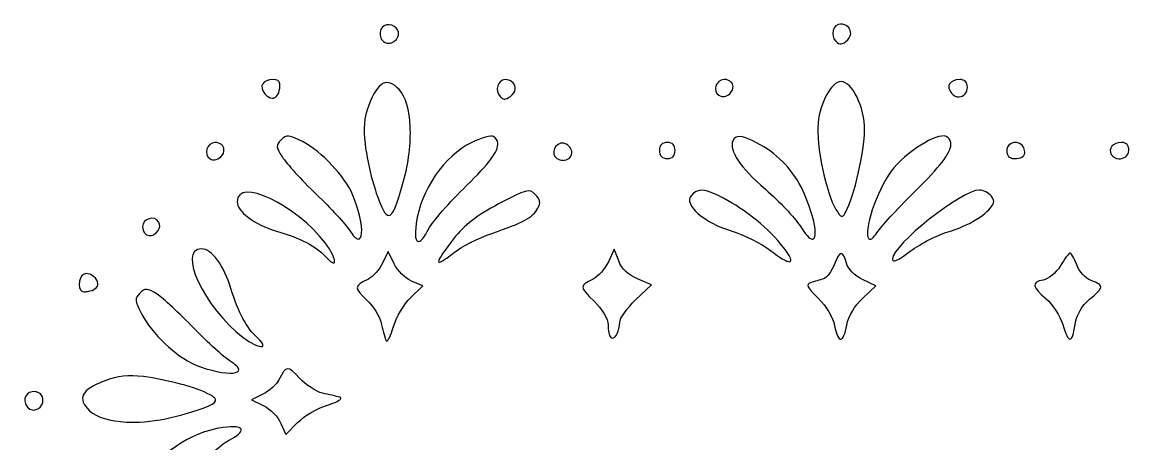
# Model space of a CAD drawing. Header units: centimetres. Extents: x -10 to 10, y -12.4 to 12.4.
# Drawn here: x -9.279 to -5.736, y -9.574 to -8.223 of the extents above; entities that cross this region are included whole.
import ezdxf

# ---------------------------------------------------------------- set-up
doc = ezdxf.new("R2010")
doc.units = ezdxf.units.CM
doc.header["$MEASUREMENT"] = 0
doc.layers.add('Layer 1', color=7, linetype='Continuous')

msp = doc.modelspace()

# ---------------------------------------------------------------- linework, layer by layer
at = {"layer": 'Layer 1', "color": 37, "lineweight": 25}
for points, knots in [([(-8.07457, -8.25463), (-8.07402, -8.25757), (-8.07394, -8.26129), (-8.07457, -8.26455), (-8.07457, -8.26455), (-8.07737, -8.27909), (-8.08896, -8.28812), (-8.10103, -8.29018), (-8.10103, -8.29018), (-8.1131, -8.29224), (-8.12574, -8.28682), (-8.1308, -8.27364), (-8.1308, -8.27364), (-8.13518, -8.26224), (-8.13407, -8.24715), (-8.12667, -8.23974), (-8.12667, -8.23974), (-8.10983, -8.2229), (-8.07846, -8.23402), (-8.07458, -8.25462), (-8.07458, -8.25462), (-8.07458, -8.25462), (-8.07457, -8.25463), (-8.07457, -8.25463)], [0, 0, 0, 0, 0.1428571, 0.1428571, 0.1428571, 0.1428571, 0.2857143, 0.2857143, 0.2857143, 0.2857143, 0.4285714, 0.4285714, 0.4285714, 0.4285714, 0.5714286, 0.5714286, 0.5714286, 0.5714286, 0.7142857, 0.7142857, 0.7142857, 0.7142857, 1, 1, 1, 1]), ([(-6.6268, -8.25463), (-6.62572, -8.26267), (-6.62852, -8.27207), (-6.6359, -8.27943), (-6.6359, -8.27943), (-6.64401, -8.28754), (-6.65132, -8.29189), (-6.6574, -8.29266), (-6.6574, -8.29266), (-6.66347, -8.29343), (-6.66875, -8.2904), (-6.67476, -8.28439), (-6.67476, -8.28439), (-6.69299, -8.26616), (-6.68244, -8.22899), (-6.65905, -8.22899), (-6.65905, -8.22899), (-6.641, -8.22899), (-6.62861, -8.24123), (-6.6268, -8.25462), (-6.6268, -8.25462), (-6.6268, -8.25462), (-6.6268, -8.25463), (-6.6268, -8.25463)], [0, 0, 0, 0, 0.1428571, 0.1428571, 0.1428571, 0.1428571, 0.2857143, 0.2857143, 0.2857143, 0.2857143, 0.4285714, 0.4285714, 0.4285714, 0.4285714, 0.5714286, 0.5714286, 0.5714286, 0.5714286, 0.7142857, 0.7142857, 0.7142857, 0.7142857, 1, 1, 1, 1]), ([(-8.45408, -8.42083), (-8.45371, -8.42436), (-8.45331, -8.42978), (-8.45408, -8.43489), (-8.45408, -8.43489), (-8.45723, -8.45632), (-8.46685, -8.46694), (-8.47888, -8.46631), (-8.47888, -8.46631), (-8.48609, -8.46593), (-8.49434, -8.46153), (-8.50203, -8.45225), (-8.50203, -8.45225), (-8.52164, -8.42862), (-8.50882, -8.40677), (-8.47557, -8.40677), (-8.47557, -8.40677), (-8.4614, -8.40677), (-8.45523, -8.41024), (-8.45407, -8.42083), (-8.45407, -8.42083), (-8.45407, -8.42083), (-8.45408, -8.42083), (-8.45408, -8.42083)], [0, 0, 0, 0, 0.1428571, 0.1428571, 0.1428571, 0.1428571, 0.2857143, 0.2857143, 0.2857143, 0.2857143, 0.4285714, 0.4285714, 0.4285714, 0.4285714, 0.5714286, 0.5714286, 0.5714286, 0.5714286, 0.7142857, 0.7142857, 0.7142857, 0.7142857, 1, 1, 1, 1]), ([(-8.03654, -8.55725), (-8.03419, -8.60994), (-8.04122, -8.6735), (-8.05886, -8.73584), (-8.05886, -8.73584), (-8.08001, -8.81059), (-8.0926, -8.84226), (-8.10516, -8.8425), (-8.10516, -8.8425), (-8.11087, -8.84263), (-8.11698, -8.83622), (-8.12335, -8.82431), (-8.12335, -8.82431), (-8.14624, -8.78153), (-8.1719, -8.68722), (-8.18123, -8.61264), (-8.18123, -8.61264), (-8.18752, -8.56229), (-8.18476, -8.53035), (-8.16883, -8.48862), (-8.16883, -8.48862), (-8.13988, -8.41284), (-8.11098, -8.39762), (-8.07209, -8.43901), (-8.07209, -8.43901), (-8.05062, -8.46186), (-8.0389, -8.50456), (-8.03654, -8.55725)], [0, 0, 0, 0, 0.125, 0.125, 0.125, 0.125, 0.25, 0.25, 0.25, 0.25, 0.375, 0.375, 0.375, 0.375, 0.5, 0.5, 0.5, 0.5, 0.625, 0.625, 0.625, 0.625, 0.75, 0.75, 0.75, 0.75, 1, 1, 1, 1]), ([(-7.70085, -8.43157), (-7.69976, -8.43961), (-7.70258, -8.44819), (-7.70995, -8.45555), (-7.70995, -8.45555), (-7.71806, -8.46366), (-7.72537, -8.46783), (-7.73145, -8.46878), (-7.73145, -8.46878), (-7.73297, -8.46902), (-7.73411, -8.46979), (-7.73558, -8.46961), (-7.73558, -8.46961), (-7.74001, -8.46908), (-7.7443, -8.46585), (-7.74881, -8.46134), (-7.74881, -8.46134), (-7.76704, -8.44311), (-7.7565, -8.40677), (-7.7331, -8.40677), (-7.7331, -8.40677), (-7.71505, -8.40677), (-7.70266, -8.41818), (-7.70085, -8.43157)], [0, 0, 0, 0, 0.1428571, 0.1428571, 0.1428571, 0.1428571, 0.2857143, 0.2857143, 0.2857143, 0.2857143, 0.4285714, 0.4285714, 0.4285714, 0.4285714, 0.5714286, 0.5714286, 0.5714286, 0.5714286, 0.7142857, 0.7142857, 0.7142857, 0.7142857, 1, 1, 1, 1]), ([(-7.00301, -8.42909), (-7.00261, -8.43642), (-7.00638, -8.44487), (-7.01376, -8.45224), (-7.01376, -8.45224), (-7.01919, -8.45767), (-7.02436, -8.46036), (-7.0303, -8.46134), (-7.0303, -8.46134), (-7.03624, -8.46232), (-7.04296, -8.46063), (-7.04849, -8.45721), (-7.04849, -8.45721), (-7.07, -8.44391), (-7.05774, -8.40677), (-7.03195, -8.40677), (-7.03195, -8.40677), (-7.01461, -8.40677), (-7.00368, -8.41688), (-7.00301, -8.42909)], [0, 0, 0, 0, 0.1666667, 0.1666667, 0.1666667, 0.1666667, 0.3333333, 0.3333333, 0.3333333, 0.3333333, 0.5, 0.5, 0.5, 0.5, 0.6666667, 0.6666667, 0.6666667, 0.6666667, 1, 1, 1, 1]), ([(-6.58215, -8.56883), (-6.58215, -8.63598), (-6.61603, -8.78361), (-6.64251, -8.83093), (-6.64251, -8.83093), (-6.64668, -8.83838), (-6.64962, -8.84351), (-6.65243, -8.84499), (-6.65243, -8.84499), (-6.65336, -8.84548), (-6.65471, -8.84526), (-6.65574, -8.84499), (-6.65574, -8.84499), (-6.65992, -8.84393), (-6.66515, -8.83646), (-6.67393, -8.82267), (-6.67393, -8.82267), (-6.70539, -8.77325), (-6.73781, -8.61677), (-6.73098, -8.54568), (-6.73098, -8.54568), (-6.72462, -8.47945), (-6.68802, -8.41339), (-6.65739, -8.41339), (-6.65739, -8.41339), (-6.62176, -8.41339), (-6.58215, -8.49434), (-6.58215, -8.56883)], [0, 0, 0, 0, 0.125, 0.125, 0.125, 0.125, 0.25, 0.25, 0.25, 0.25, 0.375, 0.375, 0.375, 0.375, 0.5, 0.5, 0.5, 0.5, 0.625, 0.625, 0.625, 0.625, 0.75, 0.75, 0.75, 0.75, 1, 1, 1, 1]), ([(-6.25308, -8.43075), (-6.25308, -8.44986), (-6.26554, -8.46147), (-6.27954, -8.46217), (-6.27954, -8.46217), (-6.28794, -8.46259), (-6.29719, -8.45922), (-6.30434, -8.45059), (-6.30434, -8.45059), (-6.3229, -8.42823), (-6.30974, -8.40677), (-6.27788, -8.40677), (-6.27788, -8.40677), (-6.26224, -8.40677), (-6.25308, -8.4155), (-6.25308, -8.43075)], [0, 0, 0, 0, 0.2, 0.2, 0.2, 0.2, 0.4, 0.4, 0.4, 0.4, 0.6, 0.6, 0.6, 0.6, 1, 1, 1, 1]), ([(-6.30599, -8.61513), (-6.30755, -8.64334), (-6.34274, -8.68782), (-6.41678, -8.76065), (-6.41678, -8.76065), (-6.46977, -8.81277), (-6.52402, -8.87164), (-6.53832, -8.89211), (-6.53832, -8.89211), (-6.55044, -8.90946), (-6.55845, -8.91796), (-6.56395, -8.91857), (-6.56395, -8.91857), (-6.56726, -8.91894), (-6.56941, -8.91629), (-6.57139, -8.91113), (-6.57139, -8.91113), (-6.58413, -8.87792), (-6.53367, -8.74207), (-6.48871, -8.68954), (-6.48871, -8.68954), (-6.43465, -8.62638), (-6.33674, -8.57114), (-6.3159, -8.59197), (-6.3159, -8.59197), (-6.30953, -8.59835), (-6.30546, -8.60572), (-6.30598, -8.61512), (-6.30598, -8.61512), (-6.30598, -8.61512), (-6.30599, -8.61513), (-6.30599, -8.61513)], [0, 0, 0, 0, 0.1111111, 0.1111111, 0.1111111, 0.1111111, 0.2222222, 0.2222222, 0.2222222, 0.2222222, 0.3333333, 0.3333333, 0.3333333, 0.3333333, 0.4444444, 0.4444444, 0.4444444, 0.4444444, 0.5555556, 0.5555556, 0.5555556, 0.5555556, 0.6666667, 0.6666667, 0.6666667, 0.6666667, 0.7777778, 0.7777778, 0.7777778, 0.7777778, 1, 1, 1, 1]), ([(-8.19198, -8.89873), (-8.19309, -8.91111), (-8.19706, -8.91852), (-8.20356, -8.91775), (-8.20356, -8.91775), (-8.21004, -8.91697), (-8.21949, -8.90777), (-8.23085, -8.88964), (-8.23085, -8.88964), (-8.24277, -8.87059), (-8.29074, -8.81905), (-8.33751, -8.77388), (-8.33751, -8.77388), (-8.38428, -8.72871), (-8.43319, -8.67517), (-8.44582, -8.65564), (-8.44582, -8.65564), (-8.46641, -8.62382), (-8.46724, -8.61753), (-8.44995, -8.60024), (-8.44995, -8.60024), (-8.43267, -8.58296), (-8.42437, -8.58405), (-8.37967, -8.60685), (-8.37967, -8.60685), (-8.32074, -8.63691), (-8.24517, -8.71743), (-8.22092, -8.77552), (-8.22092, -8.77552), (-8.19957, -8.82667), (-8.18974, -8.87396), (-8.19198, -8.89872), (-8.19198, -8.89872), (-8.19198, -8.89872), (-8.19198, -8.89873), (-8.19198, -8.89873)], [0, 0, 0, 0, 0.1, 0.1, 0.1, 0.1, 0.2, 0.2, 0.2, 0.2, 0.3, 0.3, 0.3, 0.3, 0.4, 0.4, 0.4, 0.4, 0.5, 0.5, 0.5, 0.5, 0.6, 0.6, 0.6, 0.6, 0.7, 0.7, 0.7, 0.7, 0.8, 0.8, 0.8, 0.8, 1, 1, 1, 1]), ([(-7.75624, -8.61017), (-7.7537, -8.63567), (-7.78525, -8.67754), (-7.85629, -8.7466), (-7.85629, -8.7466), (-7.91093, -8.79972), (-7.96546, -8.86235), (-7.97701, -8.88468), (-7.97701, -8.88468), (-7.99057, -8.9109), (-8.0015, -8.92428), (-8.00926, -8.92519), (-8.00926, -8.92519), (-8.01924, -8.92636), (-8.02282, -8.90671), (-8.01753, -8.86814), (-8.01753, -8.86814), (-8.00295, -8.76181), (-7.92823, -8.65134), (-7.83976, -8.60852), (-7.83976, -8.60852), (-7.80883, -8.59355), (-7.77744, -8.58509), (-7.77031, -8.5895), (-7.77031, -8.5895), (-7.76208, -8.59459), (-7.75709, -8.60167), (-7.75625, -8.61017), (-7.75625, -8.61017), (-7.75625, -8.61017), (-7.75624, -8.61017), (-7.75624, -8.61017)], [0, 0, 0, 0, 0.1111111, 0.1111111, 0.1111111, 0.1111111, 0.2222222, 0.2222222, 0.2222222, 0.2222222, 0.3333333, 0.3333333, 0.3333333, 0.3333333, 0.4444444, 0.4444444, 0.4444444, 0.4444444, 0.5555556, 0.5555556, 0.5555556, 0.5555556, 0.6666667, 0.6666667, 0.6666667, 0.6666667, 0.7777778, 0.7777778, 0.7777778, 0.7777778, 1, 1, 1, 1]), ([(-7.51977, -8.6358), (-7.51674, -8.65154), (-7.52808, -8.66359), (-7.54292, -8.66557), (-7.54292, -8.66557), (-7.54506, -8.66585), (-7.54647, -8.6657), (-7.54871, -8.66557), (-7.54871, -8.66557), (-7.55468, -8.66523), (-7.561, -8.66342), (-7.5669, -8.65978), (-7.5669, -8.65978), (-7.58983, -8.6456), (-7.57238, -8.6058), (-7.5454, -8.611), (-7.5454, -8.611), (-7.5333, -8.61333), (-7.52193, -8.6246), (-7.51977, -8.6358)], [0, 0, 0, 0, 0.1666667, 0.1666667, 0.1666667, 0.1666667, 0.3333333, 0.3333333, 0.3333333, 0.3333333, 0.5, 0.5, 0.5, 0.5, 0.6666667, 0.6666667, 0.6666667, 0.6666667, 1, 1, 1, 1]), ([(-6.74008, -8.89542), (-6.73982, -8.90729), (-6.74209, -8.91588), (-6.74669, -8.91774), (-6.74669, -8.91774), (-6.74764, -8.91813), (-6.74883, -8.91785), (-6.75, -8.91774), (-6.75, -8.91774), (-6.75814, -8.917), (-6.77119, -8.90357), (-6.78886, -8.87557), (-6.78886, -8.87557), (-6.80601, -8.8484), (-6.85601, -8.79623), (-6.89883, -8.75899), (-6.89883, -8.75899), (-6.98212, -8.68655), (-7.01629, -8.63517), (-7.00384, -8.60272), (-7.00384, -8.60272), (-6.99501, -8.57969), (-6.9644, -8.58638), (-6.90462, -8.62256), (-6.90462, -8.62256), (-6.84722, -8.6573), (-6.80151, -8.71076), (-6.77481, -8.77387), (-6.77481, -8.77387), (-6.75177, -8.82831), (-6.74041, -8.87079), (-6.74008, -8.89541), (-6.74008, -8.89541), (-6.74008, -8.89541), (-6.74008, -8.89542), (-6.74008, -8.89542)], [0, 0, 0, 0, 0.1, 0.1, 0.1, 0.1, 0.2, 0.2, 0.2, 0.2, 0.3, 0.3, 0.3, 0.3, 0.4, 0.4, 0.4, 0.4, 0.5, 0.5, 0.5, 0.5, 0.6, 0.6, 0.6, 0.6, 0.7, 0.7, 0.7, 0.7, 0.8, 0.8, 0.8, 0.8, 1, 1, 1, 1]), ([(-6.06953, -8.64159), (-6.07019, -8.65394), (-6.0819, -8.65978), (-6.10426, -8.65978), (-6.10426, -8.65978), (-6.119, -8.65978), (-6.12741, -8.65023), (-6.12741, -8.63415), (-6.12741, -8.63415), (-6.12741, -8.60472), (-6.08357, -8.59794), (-6.07284, -8.62588), (-6.07284, -8.62588), (-6.0707, -8.63143), (-6.06932, -8.63747), (-6.06953, -8.64159)], [0, 0, 0, 0, 0.2, 0.2, 0.2, 0.2, 0.4, 0.4, 0.4, 0.4, 0.6, 0.6, 0.6, 0.6, 1, 1, 1, 1]), ([(-8.63267, -8.63084), (-8.63227, -8.63817), (-8.63522, -8.64661), (-8.64259, -8.65399), (-8.64259, -8.65399), (-8.6487, -8.66009), (-8.65583, -8.66314), (-8.66243, -8.66391), (-8.66243, -8.66391), (-8.66463, -8.66417), (-8.66684, -8.66431), (-8.66904, -8.66391), (-8.66904, -8.66391), (-8.67196, -8.66336), (-8.67454, -8.66231), (-8.67731, -8.6606), (-8.67731, -8.6606), (-8.69882, -8.6473), (-8.68739, -8.60851), (-8.6616, -8.60851), (-8.6616, -8.60851), (-8.64427, -8.60851), (-8.63333, -8.61862), (-8.63266, -8.63083), (-8.63266, -8.63083), (-8.63266, -8.63083), (-8.63267, -8.63084), (-8.63267, -8.63084)], [0, 0, 0, 0, 0.125, 0.125, 0.125, 0.125, 0.25, 0.25, 0.25, 0.25, 0.375, 0.375, 0.375, 0.375, 0.5, 0.5, 0.5, 0.5, 0.625, 0.625, 0.625, 0.625, 0.75, 0.75, 0.75, 0.75, 1, 1, 1, 1]), ([(-7.18904, -8.63415), (-7.18904, -8.651), (-7.197, -8.65978), (-7.21384, -8.65978), (-7.21384, -8.65978), (-7.23069, -8.65978), (-7.23864, -8.651), (-7.23864, -8.63415), (-7.23864, -8.63415), (-7.23864, -8.61731), (-7.23068, -8.60852), (-7.21384, -8.60852), (-7.21384, -8.60852), (-7.19699, -8.60852), (-7.18904, -8.61731), (-7.18904, -8.63415)], [0, 0, 0, 0, 0.2, 0.2, 0.2, 0.2, 0.4, 0.4, 0.4, 0.4, 0.6, 0.6, 0.6, 0.6, 1, 1, 1, 1]), ([(-5.73632, -8.63415), (-5.73632, -8.6509), (-5.75262, -8.66128), (-5.76857, -8.66061), (-5.76857, -8.66061), (-5.77815, -8.66021), (-5.78709, -8.65539), (-5.79255, -8.64655), (-5.79255, -8.64655), (-5.80421, -8.62768), (-5.78725, -8.60852), (-5.75948, -8.60852), (-5.75948, -8.60852), (-5.74338, -8.60852), (-5.73633, -8.61757), (-5.73633, -8.63415), (-5.73633, -8.63415), (-5.73633, -8.63415), (-5.73632, -8.63415), (-5.73632, -8.63415)], [0, 0, 0, 0, 0.1666667, 0.1666667, 0.1666667, 0.1666667, 0.3333333, 0.3333333, 0.3333333, 0.3333333, 0.5, 0.5, 0.5, 0.5, 0.6666667, 0.6666667, 0.6666667, 0.6666667, 1, 1, 1, 1]), ([(-8.27879, -8.98803), (-8.27879, -8.99176), (-8.27858, -8.99466), (-8.28127, -8.99464), (-8.28127, -8.99464), (-8.28577, -8.99462), (-8.29488, -8.98809), (-8.3069, -8.9748), (-8.3069, -8.9748), (-8.33776, -8.9407), (-8.38704, -8.91521), (-8.46482, -8.89212), (-8.46482, -8.89212), (-8.53696, -8.8707), (-8.5905, -8.82988), (-8.5905, -8.79786), (-8.5905, -8.79786), (-8.5905, -8.71825), (-8.4022, -8.80711), (-8.30773, -8.93098), (-8.30773, -8.93098), (-8.28844, -8.95626), (-8.27891, -8.97808), (-8.27879, -8.98803)], [0, 0, 0, 0, 0.1428571, 0.1428571, 0.1428571, 0.1428571, 0.2857143, 0.2857143, 0.2857143, 0.2857143, 0.4285714, 0.4285714, 0.4285714, 0.4285714, 0.5714286, 0.5714286, 0.5714286, 0.5714286, 0.7142857, 0.7142857, 0.7142857, 0.7142857, 1, 1, 1, 1]), ([(-7.6223, -8.7962), (-7.62108, -8.80316), (-7.62323, -8.81026), (-7.62809, -8.81935), (-7.62809, -8.81935), (-7.64363, -8.8484), (-7.67528, -8.86567), (-7.77526, -8.89955), (-7.77526, -8.89955), (-7.81693, -8.91367), (-7.87321, -8.94226), (-7.89928, -8.96322), (-7.89928, -8.96322), (-7.91884, -8.97894), (-7.93509, -8.98991), (-7.94227, -8.99133), (-7.94227, -8.99133), (-7.94465, -8.9918), (-7.9464, -8.99134), (-7.9464, -8.98968), (-7.9464, -8.98968), (-7.9464, -8.98303), (-7.92429, -8.95055), (-7.89762, -8.91692), (-7.89762, -8.91692), (-7.86346, -8.87383), (-7.82159, -8.84092), (-7.75375, -8.8053), (-7.75375, -8.8053), (-7.66465, -8.75853), (-7.65552, -8.7556), (-7.63634, -8.77471), (-7.63634, -8.77471), (-7.62851, -8.78249), (-7.6235, -8.78924), (-7.62228, -8.79621), (-7.62228, -8.79621), (-7.62228, -8.79621), (-7.6223, -8.7962), (-7.6223, -8.7962)], [0, 0, 0, 0, 0.0909091, 0.0909091, 0.0909091, 0.0909091, 0.1818182, 0.1818182, 0.1818182, 0.1818182, 0.2727273, 0.2727273, 0.2727273, 0.2727273, 0.3636364, 0.3636364, 0.3636364, 0.3636364, 0.4545455, 0.4545455, 0.4545455, 0.4545455, 0.5454545, 0.5454545, 0.5454545, 0.5454545, 0.6363636, 0.6363636, 0.6363636, 0.6363636, 0.7272727, 0.7272727, 0.7272727, 0.7272727, 0.8181818, 0.8181818, 0.8181818, 0.8181818, 1, 1, 1, 1]), ([(-6.8178, -8.98555), (-6.81806, -8.98829), (-6.81907, -8.99039), (-6.82193, -8.99051), (-6.82193, -8.99051), (-6.83055, -8.99088), (-6.85196, -8.97912), (-6.88311, -8.95496), (-6.88311, -8.95496), (-6.91311, -8.9317), (-6.96958, -8.9027), (-7.00879, -8.89129), (-7.00879, -8.89129), (-7.09492, -8.86625), (-7.1619, -8.80791), (-7.13777, -8.77884), (-7.13777, -8.77884), (-7.11687, -8.75366), (-7.09634, -8.75516), (-7.03359, -8.78711), (-7.03359, -8.78711), (-6.96605, -8.8215), (-6.88447, -8.88849), (-6.8426, -8.94338), (-6.8426, -8.94338), (-6.82614, -8.96496), (-6.81747, -8.97897), (-6.8178, -8.98555)], [0, 0, 0, 0, 0.125, 0.125, 0.125, 0.125, 0.25, 0.25, 0.25, 0.25, 0.375, 0.375, 0.375, 0.375, 0.5, 0.5, 0.5, 0.5, 0.625, 0.625, 0.625, 0.625, 0.75, 0.75, 0.75, 0.75, 1, 1, 1, 1]), ([(-6.16874, -8.79786), (-6.16906, -8.80706), (-6.17724, -8.81772), (-6.19851, -8.83672), (-6.19851, -8.83672), (-6.2202, -8.8561), (-6.26923, -8.88095), (-6.30765, -8.89212), (-6.30765, -8.89212), (-6.34608, -8.90329), (-6.40409, -8.9324), (-6.43581, -8.95661), (-6.43581, -8.95661), (-6.46118, -8.97598), (-6.47687, -8.98554), (-6.48542, -8.9872), (-6.48542, -8.9872), (-6.49055, -8.9882), (-6.49286, -8.98646), (-6.49286, -8.98141), (-6.49286, -8.98141), (-6.49286, -8.9364), (-6.27167, -8.76098), (-6.21422, -8.76065), (-6.21422, -8.76065), (-6.20291, -8.76057), (-6.18548, -8.76928), (-6.17619, -8.78049), (-6.17619, -8.78049), (-6.17072, -8.78708), (-6.16856, -8.79233), (-6.16875, -8.79785), (-6.16875, -8.79785), (-6.16875, -8.79785), (-6.16874, -8.79786), (-6.16874, -8.79786)], [0, 0, 0, 0, 0.1, 0.1, 0.1, 0.1, 0.2, 0.2, 0.2, 0.2, 0.3, 0.3, 0.3, 0.3, 0.4, 0.4, 0.4, 0.4, 0.5, 0.5, 0.5, 0.5, 0.6, 0.6, 0.6, 0.6, 0.7, 0.7, 0.7, 0.7, 0.8, 0.8, 0.8, 0.8, 1, 1, 1, 1]), ([(-8.83855, -8.87062), (-8.83705, -8.87921), (-8.84033, -8.88811), (-8.84847, -8.89625), (-8.84847, -8.89625), (-8.854, -8.90178), (-8.85926, -8.90504), (-8.86501, -8.90617), (-8.86501, -8.90617), (-8.86692, -8.90654), (-8.86979, -8.90628), (-8.87162, -8.90617), (-8.87162, -8.90617), (-8.88383, -8.9055), (-8.89312, -8.89539), (-8.89312, -8.87806), (-8.89312, -8.87806), (-8.89312, -8.85228), (-8.85516, -8.84084), (-8.84186, -8.86235), (-8.84186, -8.86235), (-8.84015, -8.86512), (-8.83905, -8.86775), (-8.83855, -8.87062)], [0, 0, 0, 0, 0.1428571, 0.1428571, 0.1428571, 0.1428571, 0.2857143, 0.2857143, 0.2857143, 0.2857143, 0.4285714, 0.4285714, 0.4285714, 0.4285714, 0.5714286, 0.5714286, 0.5714286, 0.5714286, 0.7142857, 0.7142857, 0.7142857, 0.7142857, 1, 1, 1, 1]), ([(-8.50782, -9.2584), (-8.50801, -9.25985), (-8.50876, -9.2612), (-8.5103, -9.26171), (-8.5103, -9.26171), (-8.5112, -9.262), (-8.51319, -9.26172), (-8.51443, -9.26171), (-8.51443, -9.26171), (-8.52438, -9.26158), (-8.5462, -9.25206), (-8.57148, -9.23277), (-8.57148, -9.23277), (-8.69535, -9.13829), (-8.78421, -8.94917), (-8.7046, -8.94917), (-8.7046, -8.94917), (-8.67259, -8.94917), (-8.63177, -9.00354), (-8.61034, -9.07567), (-8.61034, -9.07567), (-8.58725, -9.15345), (-8.56093, -9.2019), (-8.52683, -9.23277), (-8.52683, -9.23277), (-8.51288, -9.24539), (-8.50727, -9.25404), (-8.50781, -9.2584), (-8.50781, -9.2584), (-8.50781, -9.2584), (-8.50782, -9.2584), (-8.50782, -9.2584)], [0, 0, 0, 0, 0.1111111, 0.1111111, 0.1111111, 0.1111111, 0.2222222, 0.2222222, 0.2222222, 0.2222222, 0.3333333, 0.3333333, 0.3333333, 0.3333333, 0.4444444, 0.4444444, 0.4444444, 0.4444444, 0.5555556, 0.5555556, 0.5555556, 0.5555556, 0.6666667, 0.6666667, 0.6666667, 0.6666667, 0.7777778, 0.7777778, 0.7777778, 0.7777778, 1, 1, 1, 1]), ([(-7.99602, -9.0674), (-7.99602, -9.0674), (-8.03488, -9.10461), (-8.03488, -9.10461), (-8.03488, -9.10461), (-8.05609, -9.12534), (-8.08146, -9.16921), (-8.0911, -9.20135), (-8.0911, -9.20135), (-8.09882, -9.22708), (-8.10596, -9.24273), (-8.11094, -9.24434), (-8.11094, -9.24434), (-8.11261, -9.24488), (-8.11411, -9.24383), (-8.11507, -9.24103), (-8.11507, -9.24103), (-8.1187, -9.2306), (-8.1255, -9.20497), (-8.12995, -9.18481), (-8.12995, -9.18481), (-8.1344, -9.16464), (-8.15485, -9.13287), (-8.17625, -9.11288), (-8.17625, -9.11288), (-8.21724, -9.07459), (-8.21643, -9.06882), (-8.17046, -9.04591), (-8.17046, -9.04591), (-8.15471, -9.03806), (-8.13477, -9.01505), (-8.12498, -8.99465), (-8.12498, -8.99465), (-8.12498, -8.99465), (-8.10679, -8.95744), (-8.10679, -8.95744), (-8.10679, -8.95744), (-8.10679, -8.95744), (-8.08777, -8.99713), (-8.08777, -8.99713), (-8.08777, -8.99713), (-8.07738, -9.01908), (-8.05246, -9.0442), (-8.03237, -9.05253), (-8.03237, -9.05253), (-8.03237, -9.05253), (-7.99599, -9.06741), (-7.99599, -9.06741), (-7.99599, -9.06741), (-7.99599, -9.06741), (-7.99602, -9.0674), (-7.99602, -9.0674)], [0, 0, 0, 0, 0.0714286, 0.0714286, 0.0714286, 0.0714286, 0.1428571, 0.1428571, 0.1428571, 0.1428571, 0.2142857, 0.2142857, 0.2142857, 0.2142857, 0.2857143, 0.2857143, 0.2857143, 0.2857143, 0.3571429, 0.3571429, 0.3571429, 0.3571429, 0.4285714, 0.4285714, 0.4285714, 0.4285714, 0.5, 0.5, 0.5, 0.5, 0.5714286, 0.5714286, 0.5714286, 0.5714286, 0.6428571, 0.6428571, 0.6428571, 0.6428571, 0.7142857, 0.7142857, 0.7142857, 0.7142857, 0.7857143, 0.7857143, 0.7857143, 0.7857143, 0.8571429, 0.8571429, 0.8571429, 0.8571429, 1, 1, 1, 1]), ([(-7.26428, -9.06409), (-7.26428, -9.06409), (-7.31554, -9.11287), (-7.31554, -9.11287), (-7.31554, -9.11287), (-7.34347, -9.13944), (-7.36586, -9.17157), (-7.36597, -9.1848), (-7.36597, -9.1848), (-7.36623, -9.21133), (-7.37904, -9.23688), (-7.38995, -9.23524), (-7.38995, -9.23524), (-7.39151, -9.235), (-7.39349, -9.23417), (-7.39491, -9.23276), (-7.39491, -9.23276), (-7.39965, -9.22802), (-7.40318, -9.20916), (-7.40318, -9.19225), (-7.40318, -9.19225), (-7.40318, -9.17391), (-7.42119, -9.14365), (-7.44783, -9.11701), (-7.44783, -9.11701), (-7.49526, -9.06959), (-7.4957, -9.06808), (-7.45114, -9.0459), (-7.45114, -9.0459), (-7.43538, -9.03806), (-7.41298, -9.01294), (-7.40236, -8.9905), (-7.40236, -8.9905), (-7.40236, -8.9905), (-7.38334, -8.94999), (-7.38334, -8.94999), (-7.38334, -8.94999), (-7.38334, -8.94999), (-7.36928, -8.98802), (-7.36928, -8.98802), (-7.36928, -8.98802), (-7.35977, -9.01321), (-7.33891, -9.03254), (-7.30892, -9.04507), (-7.30892, -9.04507), (-7.30892, -9.04507), (-7.26427, -9.06409), (-7.26427, -9.06409), (-7.26427, -9.06409), (-7.26427, -9.06409), (-7.26428, -9.06409), (-7.26428, -9.06409)], [0, 0, 0, 0, 0.0714286, 0.0714286, 0.0714286, 0.0714286, 0.1428571, 0.1428571, 0.1428571, 0.1428571, 0.2142857, 0.2142857, 0.2142857, 0.2142857, 0.2857143, 0.2857143, 0.2857143, 0.2857143, 0.3571429, 0.3571429, 0.3571429, 0.3571429, 0.4285714, 0.4285714, 0.4285714, 0.4285714, 0.5, 0.5, 0.5, 0.5, 0.5714286, 0.5714286, 0.5714286, 0.5714286, 0.6428571, 0.6428571, 0.6428571, 0.6428571, 0.7142857, 0.7142857, 0.7142857, 0.7142857, 0.7857143, 0.7857143, 0.7857143, 0.7857143, 0.8571429, 0.8571429, 0.8571429, 0.8571429, 1, 1, 1, 1]), ([(-6.5466, -9.0674), (-6.5466, -9.0674), (-6.58794, -9.10709), (-6.58794, -9.10709), (-6.58794, -9.10709), (-6.61406, -9.13173), (-6.63374, -9.16397), (-6.6392, -9.19308), (-6.6392, -9.19308), (-6.64477, -9.22275), (-6.65137, -9.23812), (-6.65822, -9.23856), (-6.65822, -9.23856), (-6.66506, -9.23899), (-6.67259, -9.22473), (-6.67806, -9.19557), (-6.67806, -9.19557), (-6.68321, -9.16814), (-6.70404, -9.13326), (-6.73098, -9.1071), (-6.73098, -9.1071), (-6.76687, -9.07224), (-6.77167, -9.0628), (-6.75496, -9.05749), (-6.75496, -9.05749), (-6.74361, -9.05388), (-6.72465, -9.04858), (-6.71362, -9.04509), (-6.71362, -9.04509), (-6.70258, -9.0416), (-6.68758, -9.02127), (-6.67972, -9.00044), (-6.67972, -9.00044), (-6.66225, -8.95418), (-6.65059, -8.95261), (-6.64003, -8.99465), (-6.64003, -8.99465), (-6.63512, -9.01419), (-6.61497, -9.03507), (-6.58877, -9.04757), (-6.58877, -9.04757), (-6.58877, -9.04757), (-6.5466, -9.06741), (-6.5466, -9.06741), (-6.5466, -9.06741), (-6.5466, -9.06741), (-6.5466, -9.0674), (-6.5466, -9.0674)], [0, 0, 0, 0, 0.0769231, 0.0769231, 0.0769231, 0.0769231, 0.1538462, 0.1538462, 0.1538462, 0.1538462, 0.2307692, 0.2307692, 0.2307692, 0.2307692, 0.3076923, 0.3076923, 0.3076923, 0.3076923, 0.3846154, 0.3846154, 0.3846154, 0.3846154, 0.4615385, 0.4615385, 0.4615385, 0.4615385, 0.5384615, 0.5384615, 0.5384615, 0.5384615, 0.6153846, 0.6153846, 0.6153846, 0.6153846, 0.6923077, 0.6923077, 0.6923077, 0.6923077, 0.7692308, 0.7692308, 0.7692308, 0.7692308, 0.8461538, 0.8461538, 0.8461538, 0.8461538, 1, 1, 1, 1]), ([(-5.82644, -9.07153), (-5.82715, -9.07951), (-5.83887, -9.09094), (-5.86199, -9.11039), (-5.86199, -9.11039), (-5.88752, -9.13187), (-5.90298, -9.15819), (-5.90829, -9.19142), (-5.90829, -9.19142), (-5.9133, -9.22274), (-5.91827, -9.23853), (-5.92483, -9.23855), (-5.92483, -9.23855), (-5.93139, -9.23857), (-5.93858, -9.22281), (-5.94798, -9.19142), (-5.94798, -9.19142), (-5.95616, -9.16413), (-5.98017, -9.127), (-6.0009, -9.10956), (-6.0009, -9.10956), (-6.04584, -9.07175), (-6.04904, -9.05467), (-6.01082, -9.0492), (-6.01082, -9.0492), (-5.99529, -9.04698), (-5.97026, -9.02686), (-5.95625, -9.00455), (-5.95625, -9.00455), (-5.94224, -8.98223), (-5.92852, -8.96265), (-5.92483, -8.96238), (-5.92483, -8.96238), (-5.92114, -8.96211), (-5.91117, -8.97964), (-5.90333, -9.00041), (-5.90333, -9.00041), (-5.89534, -9.02157), (-5.87537, -9.04387), (-5.85703, -9.05085), (-5.85703, -9.05085), (-5.83632, -9.05873), (-5.82574, -9.06354), (-5.82644, -9.07152), (-5.82644, -9.07152), (-5.82644, -9.07152), (-5.82644, -9.07153), (-5.82644, -9.07153)], [0, 0, 0, 0, 0.0769231, 0.0769231, 0.0769231, 0.0769231, 0.1538462, 0.1538462, 0.1538462, 0.1538462, 0.2307692, 0.2307692, 0.2307692, 0.2307692, 0.3076923, 0.3076923, 0.3076923, 0.3076923, 0.3846154, 0.3846154, 0.3846154, 0.3846154, 0.4615385, 0.4615385, 0.4615385, 0.4615385, 0.5384615, 0.5384615, 0.5384615, 0.5384615, 0.6153846, 0.6153846, 0.6153846, 0.6153846, 0.6923077, 0.6923077, 0.6923077, 0.6923077, 0.7692308, 0.7692308, 0.7692308, 0.7692308, 0.8461538, 0.8461538, 0.8461538, 0.8461538, 1, 1, 1, 1]), ([(-9.03616, -9.06079), (-9.0359, -9.07268), (-9.04781, -9.08244), (-9.06923, -9.08559), (-9.06923, -9.08559), (-9.07433, -9.08634), (-9.07727, -9.08681), (-9.08081, -9.08642), (-9.08081, -9.08642), (-9.0914, -9.08526), (-9.09569, -9.07826), (-9.09569, -9.0641), (-9.09569, -9.0641), (-9.09569, -9.03085), (-9.07385, -9.01803), (-9.05021, -9.03764), (-9.05021, -9.03764), (-9.04094, -9.04533), (-9.03631, -9.05366), (-9.03615, -9.06079), (-9.03615, -9.06079), (-9.03615, -9.06079), (-9.03616, -9.06079), (-9.03616, -9.06079)], [0, 0, 0, 0, 0.1428571, 0.1428571, 0.1428571, 0.1428571, 0.2857143, 0.2857143, 0.2857143, 0.2857143, 0.4285714, 0.4285714, 0.4285714, 0.4285714, 0.5714286, 0.5714286, 0.5714286, 0.5714286, 0.7142857, 0.7142857, 0.7142857, 0.7142857, 1, 1, 1, 1]), ([(-8.58554, -9.33529), (-8.5848, -9.34168), (-8.59136, -9.34575), (-8.60373, -9.34687), (-8.60373, -9.34687), (-8.62848, -9.34911), (-8.67577, -9.34094), (-8.72693, -9.31958), (-8.72693, -9.31958), (-8.78502, -9.29534), (-8.86554, -9.21811), (-8.8956, -9.15918), (-8.8956, -9.15918), (-8.9184, -9.11448), (-8.9195, -9.10866), (-8.90221, -9.09138), (-8.90221, -9.09138), (-8.88493, -9.0741), (-8.87864, -9.0741), (-8.84681, -9.09469), (-8.84681, -9.09469), (-8.82728, -9.10732), (-8.77456, -9.15624), (-8.7294, -9.203), (-8.7294, -9.203), (-8.68423, -9.24977), (-8.63187, -9.29691), (-8.61282, -9.30883), (-8.61282, -9.30883), (-8.59468, -9.32018), (-8.58627, -9.3289), (-8.58553, -9.33529), (-8.58553, -9.33529), (-8.58553, -9.33529), (-8.58554, -9.33529), (-8.58554, -9.33529)], [0, 0, 0, 0, 0.1, 0.1, 0.1, 0.1, 0.2, 0.2, 0.2, 0.2, 0.3, 0.3, 0.3, 0.3, 0.4, 0.4, 0.4, 0.4, 0.5, 0.5, 0.5, 0.5, 0.6, 0.6, 0.6, 0.6, 0.7, 0.7, 0.7, 0.7, 0.8, 0.8, 0.8, 0.8, 1, 1, 1, 1]), ([(-8.25812, -9.42872), (-8.25965, -9.43376), (-8.27538, -9.44167), (-8.30111, -9.44939), (-8.30111, -9.44939), (-8.33325, -9.45904), (-8.37629, -9.4844), (-8.39702, -9.50561), (-8.39702, -9.50561), (-8.39702, -9.50561), (-8.43423, -9.54364), (-8.43423, -9.54364), (-8.43423, -9.54364), (-8.43423, -9.54364), (-8.45077, -9.50809), (-8.45077, -9.50809), (-8.45077, -9.50809), (-8.45909, -9.488), (-8.48339, -9.46226), (-8.50534, -9.45187), (-8.50534, -9.45187), (-8.50534, -9.45187), (-8.54503, -9.43285), (-8.54503, -9.43285), (-8.54503, -9.43285), (-8.54503, -9.43285), (-8.50782, -9.41466), (-8.50782, -9.41466), (-8.50782, -9.41466), (-8.48741, -9.40487), (-8.46441, -9.38411), (-8.45656, -9.36836), (-8.45656, -9.36836), (-8.43365, -9.3224), (-8.4287, -9.32242), (-8.39041, -9.3634), (-8.39041, -9.3634), (-8.37041, -9.38481), (-8.33781, -9.4069), (-8.31765, -9.41136), (-8.31765, -9.41136), (-8.29748, -9.41581), (-8.27268, -9.42096), (-8.26225, -9.42459), (-8.26225, -9.42459), (-8.25947, -9.42556), (-8.2576, -9.42705), (-8.25812, -9.42872)], [0, 0, 0, 0, 0.0769231, 0.0769231, 0.0769231, 0.0769231, 0.1538462, 0.1538462, 0.1538462, 0.1538462, 0.2307692, 0.2307692, 0.2307692, 0.2307692, 0.3076923, 0.3076923, 0.3076923, 0.3076923, 0.3846154, 0.3846154, 0.3846154, 0.3846154, 0.4615385, 0.4615385, 0.4615385, 0.4615385, 0.5384615, 0.5384615, 0.5384615, 0.5384615, 0.6153846, 0.6153846, 0.6153846, 0.6153846, 0.6923077, 0.6923077, 0.6923077, 0.6923077, 0.7692308, 0.7692308, 0.7692308, 0.7692308, 0.8461538, 0.8461538, 0.8461538, 0.8461538, 1, 1, 1, 1]), ([(-8.65996, -9.4312), (-8.65429, -9.4449), (-8.68589, -9.45773), (-8.76745, -9.48081), (-8.76745, -9.48081), (-8.81421, -9.49404), (-8.86039, -9.50199), (-8.90305, -9.50396), (-8.90305, -9.50396), (-8.91726, -9.50461), (-8.93121, -9.50455), (-8.94439, -9.50396), (-8.94439, -9.50396), (-8.99707, -9.5016), (-9.03978, -9.48904), (-9.06263, -9.46758), (-9.06263, -9.46758), (-9.10402, -9.42869), (-9.08962, -9.4006), (-9.01385, -9.37167), (-9.01385, -9.37167), (-8.97212, -9.35573), (-8.94018, -9.35215), (-8.88983, -9.35844), (-8.88983, -9.35844), (-8.81525, -9.36776), (-8.72012, -9.39342), (-8.67734, -9.41632), (-8.67734, -9.41632), (-8.66781, -9.42142), (-8.66187, -9.42664), (-8.65998, -9.4312), (-8.65998, -9.4312), (-8.65998, -9.4312), (-8.65996, -9.4312), (-8.65996, -9.4312)], [0, 0, 0, 0, 0.1, 0.1, 0.1, 0.1, 0.2, 0.2, 0.2, 0.2, 0.3, 0.3, 0.3, 0.3, 0.4, 0.4, 0.4, 0.4, 0.5, 0.5, 0.5, 0.5, 0.6, 0.6, 0.6, 0.6, 0.7, 0.7, 0.7, 0.7, 0.8, 0.8, 0.8, 0.8, 1, 1, 1, 1]), ([(-9.21227, -9.42955), (-9.21038, -9.44438), (-9.21972, -9.4616), (-9.2379, -9.4651), (-9.2379, -9.4651), (-9.24116, -9.46573), (-9.24406, -9.46566), (-9.247, -9.4651), (-9.247, -9.4651), (-9.2676, -9.46123), (-9.27873, -9.43068), (-9.26188, -9.41384), (-9.26188, -9.41384), (-9.25448, -9.40644), (-9.23939, -9.4045), (-9.22798, -9.40888), (-9.22798, -9.40888), (-9.2181, -9.41267), (-9.21341, -9.42065), (-9.21227, -9.42955)], [0, 0, 0, 0, 0.1666667, 0.1666667, 0.1666667, 0.1666667, 0.3333333, 0.3333333, 0.3333333, 0.3333333, 0.5, 0.5, 0.5, 0.5, 0.6666667, 0.6666667, 0.6666667, 0.6666667, 1, 1, 1, 1]), ([(-8.5781, -9.52711), (-8.57502, -9.5349), (-8.58864, -9.54799), (-8.61861, -9.56349), (-8.61861, -9.56349), (-8.64094, -9.57503), (-8.70192, -9.62874), (-8.75504, -9.68338), (-8.75504, -9.68338), (-8.81547, -9.74554), (-8.85614, -9.77803), (-8.88237, -9.78343), (-8.88237, -9.78343), (-8.88612, -9.7842), (-8.88994, -9.78374), (-8.89312, -9.78343), (-8.89312, -9.78343), (-8.90162, -9.78258), (-8.90787, -9.77844), (-8.91296, -9.7702), (-8.91296, -9.7702), (-8.91737, -9.76306), (-8.90809, -9.73085), (-8.89312, -9.69992), (-8.89312, -9.69992), (-8.8503, -9.61146), (-8.74149, -9.5359), (-8.63515, -9.52133), (-8.63515, -9.52133), (-8.60087, -9.51663), (-8.58118, -9.51932), (-8.5781, -9.52712), (-8.5781, -9.52712), (-8.5781, -9.52712), (-8.5781, -9.52711), (-8.5781, -9.52711)], [0, 0, 0, 0, 0.1, 0.1, 0.1, 0.1, 0.2, 0.2, 0.2, 0.2, 0.3, 0.3, 0.3, 0.3, 0.4, 0.4, 0.4, 0.4, 0.5, 0.5, 0.5, 0.5, 0.6, 0.6, 0.6, 0.6, 0.7, 0.7, 0.7, 0.7, 0.8, 0.8, 0.8, 0.8, 1, 1, 1, 1])]:
    msp.add_open_spline(points, degree=3, knots=knots, dxfattribs=at)

doc.saveas('drawing.dxf')
